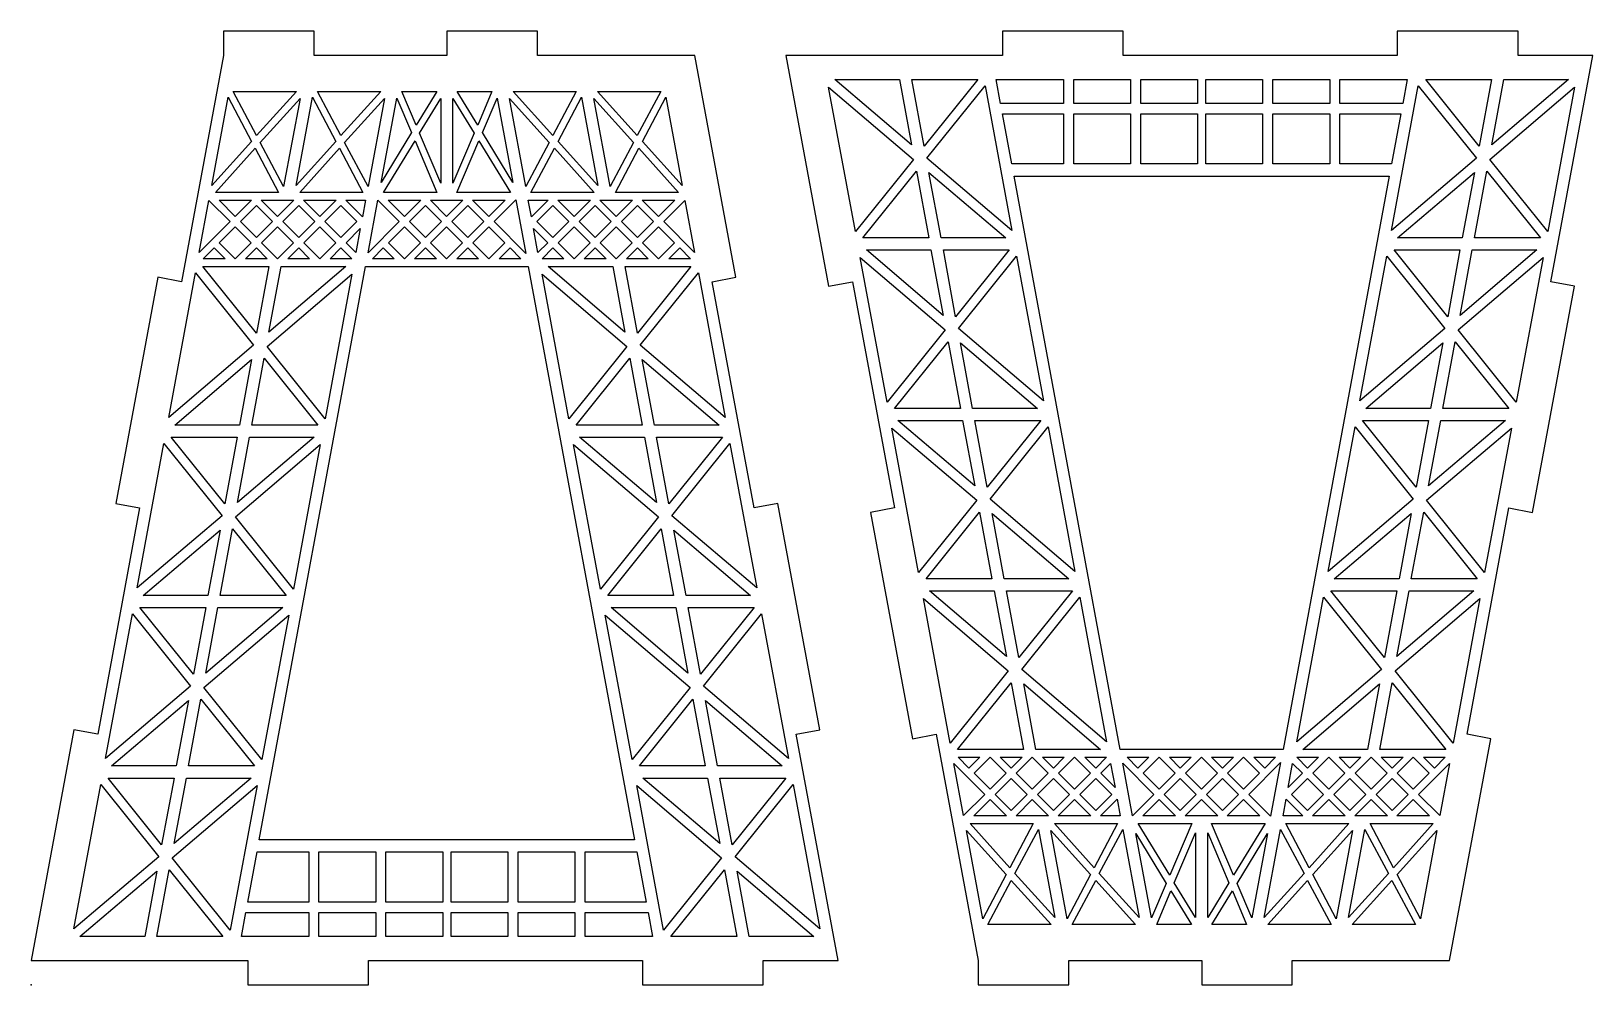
# Model space of a CAD drawing. Header units: millimetres. Extents: x -2 to 1368, y -62 to 278.
# Drawn here: x 881.1 to 1139.7, y -60.9 to 97.1 of the extents above; entities that cross this region are included whole.
import ezdxf

# ---------------------------------------------------------------- set-up
doc = ezdxf.new("R2010")
doc.units = ezdxf.units.MM
doc.layers.add('CYAN', color=4, linetype='CONTINUOUS', true_color=0x00ffff)
doc.layers.add('RED', color=1, linetype='CONTINUOUS', true_color=0xff0000)

msp = doc.modelspace()

# ---------------------------------------------------------------- linework, layer by layer
at = {"layer": 'CYAN'}
for p, q in [((927.93, 97.15), (912.93, 97.15)), ((912.93, 97.15), (912.93, 93.15)), ((927.93, 93.15), (927.93, 97.15)), ((964.93, 97.15), (949.93, 97.15)), ((949.93, 97.15), (949.93, 93.15)), ((964.93, 93.15), (964.93, 97.15)), ((1061.93, 97.15), (1041.93, 97.15)), ((1041.93, 97.15), (1041.93, 93.15)), ((1061.93, 93.15), (1061.93, 97.15)), ((1127.33, 97.15), (1107.33, 97.15)), ((1107.33, 97.15), (1107.33, 93.15)), ((1127.33, 93.15), (1127.33, 97.15)), ((912.93, 93.15), (905.98, 55.65)), ((949.93, 93.15), (927.93, 93.15)), ((991, 93.15), (964.93, 93.15)), ((997.8, 56.37), (991, 93.15)), ((1006.08, 93.15), (1013.15, 54.92)), ((1041.93, 93.15), (1006.08, 93.15)), ((1107.33, 93.15), (1061.93, 93.15)), ((1139.7, 93.15), (1127.33, 93.15)), ((1132.75, 55.65), (1139.7, 93.15)), ((1014.15, 89.15), (1024.88, 89.15)), ((1026.88, 78.3), (1014.15, 89.15)), ((1024.88, 89.15), (1026.88, 78.3)), ((1026.9, 89.15), (1037.83, 89.15)), ((1028.95, 78.1), (1026.9, 89.15)), ((1037.83, 89.15), (1028.95, 78.1)), ((1029.43, 76.12), (1039.05, 88.1)), ((1039.05, 88.1), (1043.48, 64.15)), ((1040.9, 89.15), (1052.03, 89.15)), ((1041.63, 85.15), (1040.9, 89.15)), ((1052.03, 89.15), (1052.03, 85.15)), ((1053.73, 85.15), (1053.73, 89.15)), ((1053.73, 89.15), (1063.13, 89.15)), ((1063.13, 89.15), (1063.13, 85.15)), ((1064.83, 85.15), (1064.83, 89.15)), ((1064.83, 89.15), (1074.23, 89.15)), ((1074.23, 89.15), (1074.23, 85.15)), ((1075.63, 85.15), (1075.63, 89.15)), ((1075.63, 89.15), (1085.03, 89.15)), ((1085.03, 89.15), (1085.03, 85.15)), ((1086.73, 85.15), (1086.73, 89.15)), ((1086.73, 89.15), (1096.13, 89.15)), ((1096.13, 89.15), (1096.13, 85.15)), ((1097.83, 85.15), (1097.83, 89.15)), ((1097.83, 89.15), (1108.95, 89.15)), ((1106.38, 64.15), (1110.8, 88.1)), ((1108.95, 89.15), (1108.23, 85.15)), ((1110.8, 88.1), (1120.43, 76.12)), ((1112.03, 89.15), (1122.95, 89.15)), ((1120.9, 78.1), (1112.03, 89.15)), ((1122.95, 89.15), (1120.9, 78.1)), ((1135.7, 89.15), (1122.98, 78.3)), ((1122.98, 78.3), (1124.98, 89.15)), ((1124.98, 89.15), (1135.7, 89.15)), ((910.98, 71.57), (913.68, 86.2)), ((913.68, 86.2), (917.55, 78.9)), ((918.4, 79.85), (914.53, 87.15)), ((914.53, 87.15), (925, 87.15)), ((925, 87.15), (918.4, 79.85)), ((919, 78.7), (925.6, 86.02)), ((925.6, 86.02), (922.88, 71.4)), ((924.95, 71.57), (927.65, 86.2)), ((927.65, 86.2), (931.53, 78.9)), ((932.38, 79.85), (928.5, 87.15)), ((928.5, 87.15), (938.98, 87.15)), ((938.98, 87.15), (932.38, 79.85)), ((932.98, 78.7), (939.58, 86.02)), ((939.58, 86.02), (936.88, 71.4)), ((939.03, 72.1), (941.63, 86.07)), ((941.63, 86.07), (944.05, 80.35)), ((944.83, 81.6), (942.48, 87.15)), ((942.48, 87.15), (948.23, 87.15)), ((948.23, 87.15), (944.83, 81.6)), ((945.4, 80.25), (948.93, 86)), ((948.93, 86), (948.93, 71.97)), ((950.93, 86), (954.45, 80.25)), ((950.93, 71.97), (950.93, 86)), ((955.03, 81.6), (951.63, 87.15)), ((951.63, 87.15), (957.38, 87.15)), ((957.38, 87.15), (955.03, 81.6)), ((955.8, 80.35), (958.23, 86.07)), ((958.23, 86.07), (960.83, 72.1)), ((960.28, 86.02), (966.88, 78.7)), ((962.98, 71.4), (960.28, 86.02)), ((967.48, 79.85), (960.88, 87.15)), ((960.88, 87.15), (971.35, 87.15)), ((971.35, 87.15), (967.48, 79.85)), ((968.33, 78.9), (972.2, 86.2)), ((972.2, 86.2), (974.9, 71.57)), ((974.25, 86.02), (980.85, 78.7)), ((976.98, 71.4), (974.25, 86.02)), ((981.45, 79.85), (974.85, 87.15)), ((974.85, 87.15), (985.33, 87.15)), ((985.33, 87.15), (981.45, 79.85)), ((982.3, 78.9), (986.18, 86.2)), ((986.18, 86.2), (988.88, 71.57)), ((1013.15, 87.9), (1027.2, 75.92)), ((1017.6, 63.95), (1013.15, 87.9)), ((1122.65, 75.92), (1136.7, 87.9)), ((1136.7, 87.9), (1132.25, 63.95)), ((1052.03, 85.15), (1041.63, 85.15)), ((1041.95, 83.45), (1052.03, 83.45)), ((1043.48, 75.15), (1041.95, 83.45)), ((1052.03, 83.45), (1052.03, 75.15)), ((1063.13, 85.15), (1053.73, 85.15)), ((1053.73, 75.15), (1053.73, 83.45)), ((1053.73, 83.45), (1063.13, 83.45)), ((1063.13, 83.45), (1063.13, 75.15)), ((1074.23, 85.15), (1064.83, 85.15)), ((1064.83, 83.45), (1074.23, 83.45)), ((1064.83, 75.15), (1064.83, 83.45)), ((1074.23, 83.45), (1074.23, 75.15)), ((1085.03, 85.15), (1075.63, 85.15)), ((1075.63, 83.45), (1085.03, 83.45)), ((1075.63, 75.15), (1075.63, 83.45)), ((1085.03, 83.45), (1085.03, 75.15)), ((1096.13, 85.15), (1086.73, 85.15)), ((1086.73, 83.45), (1096.13, 83.45)), ((1086.73, 75.15), (1086.73, 83.45)), ((1096.13, 83.45), (1096.13, 75.15)), ((1108.23, 85.15), (1097.83, 85.15)), ((1097.83, 83.45), (1107.9, 83.45)), ((1097.83, 75.15), (1097.83, 83.45)), ((1107.9, 83.45), (1106.38, 75.15)), ((944.05, 80.35), (939.03, 72.1)), ((948.93, 71.97), (945.4, 80.25)), ((954.45, 80.25), (950.93, 71.97)), ((960.83, 72.1), (955.8, 80.35)), ((917.55, 78.9), (910.98, 71.57)), ((911.58, 70.45), (918.15, 77.75)), ((918.15, 77.75), (922.03, 70.45)), ((922.88, 71.4), (919, 78.7)), ((931.53, 78.9), (924.95, 71.57)), ((925.55, 70.45), (932.13, 77.75)), ((932.13, 77.75), (936, 70.45)), ((936.88, 71.4), (932.98, 78.7)), ((939.43, 70.45), (944.65, 78.97)), ((944.65, 78.97), (948.28, 70.45)), ((951.58, 70.45), (955.2, 78.97)), ((955.2, 78.97), (960.43, 70.45)), ((966.88, 78.7), (962.98, 71.4)), ((963.85, 70.45), (967.73, 77.75)), ((967.73, 77.75), (974.3, 70.45)), ((974.9, 71.57), (968.33, 78.9)), ((980.85, 78.7), (976.98, 71.4)), ((977.83, 70.45), (981.7, 77.75)), ((981.7, 77.75), (988.28, 70.45)), ((988.88, 71.57), (982.3, 78.9)), ((1027.2, 75.92), (1017.6, 63.95)), ((1043.48, 64.15), (1029.43, 76.12)), ((1052.03, 75.15), (1043.48, 75.15)), ((1063.13, 75.15), (1053.73, 75.15)), ((1074.23, 75.15), (1064.83, 75.15)), ((1085.03, 75.15), (1075.63, 75.15)), ((1096.13, 75.15), (1086.73, 75.15)), ((1106.38, 75.15), (1097.83, 75.15)), ((1120.43, 76.12), (1106.38, 64.15)), ((1132.25, 63.95), (1122.65, 75.92)), ((1018.8, 62.9), (1027.68, 73.95)), ((1027.68, 73.95), (1029.73, 62.9)), ((1031.78, 62.9), (1029.75, 73.75)), ((1029.75, 73.75), (1042.48, 62.9)), ((1043.85, 73.15), (1106, 73.15)), ((1061.45, -21.85), (1043.85, 73.15)), ((1106, 73.15), (1088.4, -21.85)), ((1107.38, 62.9), (1120.1, 73.75)), ((1120.1, 73.75), (1118.08, 62.9)), ((1120.13, 62.9), (1122.18, 73.95)), ((1122.18, 73.95), (1131.05, 62.9)), ((922.03, 70.45), (911.58, 70.45)), ((936, 70.45), (925.55, 70.45)), ((948.28, 70.45), (939.43, 70.45)), ((960.43, 70.45), (951.58, 70.45)), ((974.3, 70.45), (963.85, 70.45)), ((988.28, 70.45), (977.83, 70.45)), ((908.9, 60.5), (910.5, 69.12)), ((910.5, 69.12), (914.03, 65.6)), ((914.88, 66.45), (912.18, 69.15)), ((912.18, 69.15), (917.58, 69.15)), ((917.58, 69.15), (914.88, 66.45)), ((915.73, 65.6), (918.38, 68.25)), ((918.38, 68.25), (921.03, 65.6)), ((919.18, 69.15), (924.58, 69.15)), ((921.88, 66.45), (919.18, 69.15)), ((924.58, 69.15), (921.88, 66.45)), ((922.73, 65.6), (925.38, 68.25)), ((925.38, 68.25), (928.03, 65.6)), ((928.88, 66.45), (926.18, 69.15)), ((926.18, 69.15), (931.58, 69.15)), ((931.58, 69.15), (928.88, 66.45)), ((929.73, 65.6), (932.38, 68.25)), ((932.38, 68.25), (935.03, 65.6)), ((935.93, 66.37), (933.18, 69.15)), ((933.18, 69.15), (936.45, 69.15)), ((936.45, 69.15), (935.93, 66.37)), ((936.88, 60.45), (938.48, 69.15)), ((938.48, 69.15), (942.03, 65.6)), ((942.88, 66.45), (940.18, 69.15)), ((940.18, 69.15), (945.58, 69.15)), ((945.58, 69.15), (942.88, 66.45)), ((943.73, 65.6), (946.38, 68.25)), ((946.38, 68.25), (949.03, 65.6)), ((949.88, 66.45), (947.18, 69.15)), ((947.18, 69.15), (952.58, 69.15)), ((952.58, 69.15), (949.88, 66.45)), ((950.73, 65.6), (953.38, 68.25)), ((953.38, 68.25), (956.03, 65.6)), ((956.88, 66.45), (954.18, 69.15)), ((954.18, 69.15), (959.58, 69.15)), ((959.58, 69.15), (956.88, 66.45)), ((957.73, 65.6), (961.35, 69.22)), ((961.35, 69.22), (963, 60.32)), ((963.93, 66.37), (963.4, 69.15)), ((963.4, 69.15), (966.68, 69.15)), ((966.68, 69.15), (963.93, 66.37)), ((964.83, 65.6), (967.48, 68.25)), ((967.48, 68.25), (970.13, 65.6)), ((970.98, 66.45), (968.28, 69.15)), ((968.28, 69.15), (973.68, 69.15)), ((973.68, 69.15), (970.98, 66.45)), ((971.83, 65.6), (974.48, 68.25)), ((974.48, 68.25), (977.13, 65.6)), ((977.98, 66.45), (975.28, 69.15)), ((975.28, 69.15), (980.68, 69.15)), ((980.68, 69.15), (977.98, 66.45)), ((978.83, 65.6), (981.48, 68.25)), ((981.48, 68.25), (984.13, 65.6)), ((984.98, 66.45), (982.28, 69.15)), ((982.28, 69.15), (987.68, 69.15)), ((987.68, 69.15), (984.98, 66.45)), ((985.83, 65.6), (989.35, 69.12)), ((989.35, 69.12), (990.95, 60.5)), ((914.03, 65.6), (908.9, 60.5)), ((912.23, 62.1), (914.88, 64.75)), ((914.88, 64.75), (917.53, 62.1)), ((918.38, 62.95), (915.73, 65.6)), ((921.03, 65.6), (918.38, 62.95)), ((919.23, 62.1), (921.88, 64.75)), ((921.88, 64.75), (924.53, 62.1)), ((925.38, 62.95), (922.73, 65.6)), ((928.03, 65.6), (925.38, 62.95)), ((926.23, 62.1), (928.88, 64.75)), ((928.88, 64.75), (931.53, 62.1)), ((932.38, 62.95), (929.73, 65.6)), ((935.03, 65.6), (932.38, 62.95)), ((942.03, 65.6), (936.88, 60.45)), ((940.23, 62.1), (942.88, 64.75)), ((942.88, 64.75), (945.53, 62.1)), ((946.38, 62.95), (943.73, 65.6)), ((949.03, 65.6), (946.38, 62.95)), ((947.23, 62.1), (949.88, 64.75)), ((949.88, 64.75), (952.53, 62.1)), ((953.38, 62.95), (950.73, 65.6)), ((956.03, 65.6), (953.38, 62.95)), ((954.23, 62.1), (956.88, 64.75)), ((956.88, 64.75), (959.53, 62.1)), ((963, 60.32), (957.73, 65.6)), ((967.48, 62.95), (964.83, 65.6)), ((970.13, 65.6), (967.48, 62.95)), ((968.33, 62.1), (970.98, 64.75)), ((970.98, 64.75), (973.63, 62.1)), ((974.48, 62.95), (971.83, 65.6)), ((977.13, 65.6), (974.48, 62.95)), ((975.33, 62.1), (977.98, 64.75)), ((977.98, 64.75), (980.63, 62.1)), ((981.48, 62.95), (978.83, 65.6)), ((984.13, 65.6), (981.48, 62.95)), ((982.33, 62.1), (984.98, 64.75)), ((984.98, 64.75), (987.63, 62.1)), ((990.95, 60.5), (985.83, 65.6)), ((914.88, 59.45), (912.23, 62.1)), ((917.53, 62.1), (914.88, 59.45)), ((921.88, 59.45), (919.23, 62.1)), ((924.53, 62.1), (921.88, 59.45)), ((928.88, 59.45), (926.23, 62.1)), ((931.53, 62.1), (928.88, 59.45)), ((933.23, 62.1), (935.58, 64.45)), ((934.85, 60.47), (933.23, 62.1)), ((935.58, 64.45), (934.85, 60.47)), ((942.88, 59.45), (940.23, 62.1)), ((945.53, 62.1), (942.88, 59.45)), ((949.88, 59.45), (947.23, 62.1)), ((952.53, 62.1), (949.88, 59.45)), ((956.88, 59.45), (954.23, 62.1)), ((959.53, 62.1), (956.88, 59.45)), ((965, 60.47), (964.28, 64.45)), ((964.28, 64.45), (966.63, 62.1)), ((966.63, 62.1), (965, 60.47)), ((970.98, 59.45), (968.33, 62.1)), ((973.63, 62.1), (970.98, 59.45)), ((977.98, 59.45), (975.33, 62.1)), ((980.63, 62.1), (977.98, 59.45)), ((984.98, 59.45), (982.33, 62.1)), ((987.63, 62.1), (984.98, 59.45)), ((1029.73, 62.9), (1018.8, 62.9)), ((1042.48, 62.9), (1031.78, 62.9)), ((1118.08, 62.9), (1107.38, 62.9)), ((1131.05, 62.9), (1120.13, 62.9)), ((909.58, 59.45), (911.38, 61.25)), ((911.38, 61.25), (913.18, 59.45)), ((916.58, 59.45), (918.38, 61.25)), ((918.38, 61.25), (920.18, 59.45)), ((923.58, 59.45), (925.38, 61.25)), ((925.38, 61.25), (927.18, 59.45)), ((930.58, 59.45), (932.38, 61.25)), ((932.38, 61.25), (934.18, 59.45)), ((937.58, 59.45), (939.38, 61.25)), ((939.38, 61.25), (941.18, 59.45)), ((944.58, 59.45), (946.38, 61.25)), ((946.38, 61.25), (948.18, 59.45)), ((951.58, 59.45), (953.38, 61.25)), ((953.38, 61.25), (955.18, 59.45)), ((958.58, 59.45), (960.38, 61.25)), ((960.38, 61.25), (962.18, 59.45)), ((965.68, 59.45), (967.48, 61.25)), ((967.48, 61.25), (969.28, 59.45)), ((972.68, 59.45), (974.48, 61.25)), ((974.48, 61.25), (976.28, 59.45)), ((979.68, 59.45), (981.48, 61.25)), ((981.48, 61.25), (983.28, 59.45)), ((986.68, 59.45), (988.48, 61.25)), ((988.48, 61.25), (990.28, 59.45)), ((1022.83, 35.7), (1018.38, 59.65)), ((1018.38, 59.65), (1032.45, 47.67)), ((1032.1, 50.05), (1019.4, 60.9)), ((1019.4, 60.9), (1030.1, 60.9)), ((1030.1, 60.9), (1032.1, 50.05)), ((1034.18, 49.85), (1032.15, 60.9)), ((1032.15, 60.9), (1043.05, 60.9)), ((1043.05, 60.9), (1034.18, 49.85)), ((1034.65, 47.87), (1044.28, 59.85)), ((1044.28, 59.85), (1048.73, 35.9)), ((1101.13, 35.9), (1105.58, 59.85)), ((1105.58, 59.85), (1115.2, 47.87)), ((1115.68, 49.85), (1106.8, 60.9)), ((1106.8, 60.9), (1117.7, 60.9)), ((1117.7, 60.9), (1115.68, 49.85)), ((1117.4, 47.67), (1131.48, 59.65)), ((1130.45, 60.9), (1117.75, 50.05)), ((1117.75, 50.05), (1119.75, 60.9)), ((1119.75, 60.9), (1130.45, 60.9)), ((1131.48, 59.65), (1127.03, 35.7)), ((903.85, 33.15), (908.28, 57.1)), ((908.28, 57.1), (917.9, 45.12)), ((918.38, 47.1), (909.5, 58.15)), ((909.5, 58.15), (920.43, 58.15)), ((913.18, 59.45), (909.58, 59.45)), ((920.18, 59.45), (916.58, 59.45)), ((920.43, 58.15), (918.38, 47.1)), ((918.85, -36.85), (936.45, 58.15)), ((920.13, 44.92), (934.18, 56.9)), ((933.18, 58.15), (920.45, 47.3)), ((920.45, 47.3), (922.45, 58.15)), ((922.45, 58.15), (933.18, 58.15)), ((927.18, 59.45), (923.58, 59.45)), ((934.18, 56.9), (929.75, 32.95)), ((934.18, 59.45), (930.58, 59.45)), ((936.45, 58.15), (963.4, 58.15)), ((941.18, 59.45), (937.58, 59.45)), ((948.18, 59.45), (944.58, 59.45)), ((955.18, 59.45), (951.58, 59.45)), ((962.18, 59.45), (958.58, 59.45)), ((963.4, 58.15), (981, -36.85)), ((969.28, 59.45), (965.68, 59.45)), ((970.1, 32.95), (965.68, 56.9)), ((965.68, 56.9), (979.73, 44.92)), ((979.4, 47.3), (966.68, 58.15)), ((966.68, 58.15), (977.4, 58.15)), ((976.28, 59.45), (972.68, 59.45)), ((977.4, 58.15), (979.4, 47.3)), ((981.48, 47.1), (979.43, 58.15)), ((979.43, 58.15), (990.35, 58.15)), ((983.28, 59.45), (979.68, 59.45)), ((990.35, 58.15), (981.48, 47.1)), ((981.95, 45.12), (991.58, 57.1)), ((990.28, 59.45), (986.68, 59.45)), ((991.58, 57.1), (996, 33.15)), ((902.05, 56.37), (895.1, 18.87)), ((905.98, 55.65), (902.05, 56.37)), ((993.88, 55.65), (997.8, 56.37)), ((1000.83, 18.15), (993.88, 55.65)), ((1013.15, 54.92), (1017.1, 55.65)), ((1017.1, 55.65), (1024.03, 18.15)), ((1129.75, 17.42), (1136.7, 54.92)), ((1136.7, 54.92), (1132.75, 55.65)), ((1032.45, 47.67), (1022.83, 35.7)), ((1048.73, 35.9), (1034.65, 47.87)), ((1115.2, 47.87), (1101.13, 35.9)), ((1127.03, 35.7), (1117.4, 47.67)), ((917.9, 45.12), (903.85, 33.15)), ((929.75, 32.95), (920.13, 44.92)), ((979.73, 44.92), (970.1, 32.95)), ((996, 33.15), (981.95, 45.12)), ((1024.05, 34.65), (1032.93, 45.7)), ((1032.93, 45.7), (1034.98, 34.65)), ((1037, 34.65), (1035, 45.5)), ((1035, 45.5), (1047.73, 34.65)), ((1102.13, 34.65), (1114.85, 45.5)), ((1114.85, 45.5), (1112.85, 34.65)), ((1114.88, 34.65), (1116.93, 45.7)), ((1116.93, 45.7), (1125.8, 34.65)), ((904.85, 31.9), (917.58, 42.75)), ((917.58, 42.75), (915.58, 31.9)), ((917.6, 31.9), (919.65, 42.95)), ((919.65, 42.95), (928.53, 31.9)), ((971.33, 31.9), (980.2, 42.95)), ((980.2, 42.95), (982.25, 31.9)), ((984.28, 31.9), (982.28, 42.75)), ((982.28, 42.75), (995, 31.9)), ((1034.98, 34.65), (1024.05, 34.65)), ((1047.73, 34.65), (1037, 34.65)), ((1112.85, 34.65), (1102.13, 34.65)), ((1125.8, 34.65), (1114.88, 34.65)), ((915.58, 31.9), (904.85, 31.9)), ((928.53, 31.9), (917.6, 31.9)), ((982.25, 31.9), (971.33, 31.9)), ((995, 31.9), (984.28, 31.9)), ((1028.05, 7.45), (1023.63, 31.4)), ((1023.63, 31.4), (1037.68, 19.42)), ((1037.35, 21.8), (1024.63, 32.65)), ((1024.63, 32.65), (1035.33, 32.65)), ((1035.33, 32.65), (1037.35, 21.8)), ((1039.43, 21.6), (1037.38, 32.65)), ((1037.38, 32.65), (1048.3, 32.65)), ((1048.3, 32.65), (1039.43, 21.6)), ((1039.9, 19.62), (1049.5, 31.6)), ((1049.5, 31.6), (1053.95, 7.65)), ((1095.9, 7.65), (1100.35, 31.6)), ((1100.35, 31.6), (1109.95, 19.62)), ((1110.43, 21.6), (1101.55, 32.65)), ((1101.55, 32.65), (1112.48, 32.65)), ((1112.48, 32.65), (1110.43, 21.6)), ((1112.18, 19.42), (1126.23, 31.4)), ((1125.23, 32.65), (1112.5, 21.8)), ((1112.5, 21.8), (1114.53, 32.65)), ((1114.53, 32.65), (1125.23, 32.65)), ((1126.23, 31.4), (1121.8, 7.45)), ((898.63, 4.9), (903.05, 28.85)), ((903.05, 28.85), (912.68, 16.87)), ((913.15, 18.85), (904.28, 29.9)), ((904.28, 29.9), (915.2, 29.9)), ((915.2, 29.9), (913.15, 18.85)), ((914.9, 16.67), (928.95, 28.65)), ((927.95, 29.9), (915.23, 19.05)), ((915.23, 19.05), (917.23, 29.9)), ((917.23, 29.9), (927.95, 29.9)), ((928.95, 28.65), (924.5, 4.7)), ((975.35, 4.7), (970.9, 28.65)), ((970.9, 28.65), (984.95, 16.67)), ((984.63, 19.05), (971.9, 29.9)), ((971.9, 29.9), (982.63, 29.9)), ((982.63, 29.9), (984.63, 19.05)), ((986.7, 18.85), (984.65, 29.9)), ((984.65, 29.9), (995.58, 29.9)), ((995.58, 29.9), (986.7, 18.85)), ((987.18, 16.87), (996.8, 28.85)), ((996.8, 28.85), (1001.23, 4.9)), ((899.03, 18.15), (892.1, -19.35)), ((895.1, 18.87), (899.03, 18.15)), ((1004.75, 18.87), (1000.83, 18.15)), ((1011.7, -18.63), (1004.75, 18.87)), ((1024.03, 18.15), (1020.1, 17.42)), ((1037.68, 19.42), (1028.05, 7.45)), ((1053.95, 7.65), (1039.9, 19.62)), ((1109.95, 19.62), (1095.9, 7.65)), ((1121.8, 7.45), (1112.18, 19.42)), ((1118.88, -19.35), (1125.83, 18.15)), ((1125.83, 18.15), (1129.75, 17.42)), ((912.68, 16.87), (898.63, 4.9)), ((924.5, 4.7), (914.9, 16.67)), ((984.95, 16.67), (975.35, 4.7)), ((1001.23, 4.9), (987.18, 16.87)), ((1020.1, 17.42), (1027.05, -20.08)), ((1029.28, 6.4), (1038.15, 17.45)), ((1038.15, 17.45), (1040.2, 6.4)), ((1042.23, 6.4), (1040.23, 17.25)), ((1040.23, 17.25), (1052.95, 6.4)), ((1096.9, 6.4), (1109.63, 17.25)), ((1109.63, 17.25), (1107.63, 6.4)), ((1109.65, 6.4), (1111.7, 17.45)), ((1111.7, 17.45), (1120.58, 6.4)), ((899.63, 3.65), (912.35, 14.5)), ((912.35, 14.5), (910.33, 3.65)), ((912.38, 3.65), (914.43, 14.7)), ((914.43, 14.7), (923.3, 3.65)), ((976.55, 3.65), (985.43, 14.7)), ((985.43, 14.7), (987.48, 3.65)), ((989.53, 3.65), (987.5, 14.5)), ((987.5, 14.5), (1000.23, 3.65)), ((1040.2, 6.4), (1029.28, 6.4)), ((1052.95, 6.4), (1042.23, 6.4)), ((1107.63, 6.4), (1096.9, 6.4)), ((1120.58, 6.4), (1109.65, 6.4)), ((910.33, 3.65), (899.63, 3.65)), ((923.3, 3.65), (912.38, 3.65)), ((987.48, 3.65), (976.55, 3.65)), ((1000.23, 3.65), (989.53, 3.65)), ((1033.28, -20.8), (1028.85, 3.15)), ((1028.85, 3.15), (1042.9, -8.83)), ((1042.58, -6.45), (1029.85, 4.4)), ((1029.85, 4.4), (1040.58, 4.4)), ((1040.58, 4.4), (1042.58, -6.45)), ((1044.65, -6.65), (1042.6, 4.4)), ((1042.6, 4.4), (1053.53, 4.4)), ((1053.53, 4.4), (1044.65, -6.65)), ((1045.13, -8.63), (1054.75, 3.35)), ((1054.75, 3.35), (1059.18, -20.6)), ((1090.68, -20.6), (1095.1, 3.35)), ((1095.1, 3.35), (1104.73, -8.63)), ((1105.2, -6.65), (1096.33, 4.4)), ((1096.33, 4.4), (1107.25, 4.4)), ((1107.25, 4.4), (1105.2, -6.65)), ((1106.95, -8.83), (1121, 3.15)), ((1120, 4.4), (1107.28, -6.45)), ((1107.28, -6.45), (1109.28, 4.4)), ((1109.28, 4.4), (1120, 4.4)), ((1121, 3.15), (1116.58, -20.8)), ((893.38, -23.35), (897.83, 0.6)), ((897.83, 0.6), (907.45, -11.38)), ((907.93, -9.4), (899.05, 1.65)), ((899.05, 1.65), (909.98, 1.65)), ((909.98, 1.65), (907.93, -9.4)), ((909.65, -11.58), (923.73, 0.4)), ((922.73, 1.65), (910, -9.2)), ((910, -9.2), (912, 1.65)), ((912, 1.65), (922.73, 1.65)), ((923.73, 0.4), (919.28, -23.55)), ((980.58, -23.55), (976.13, 0.4)), ((976.13, 0.4), (990.2, -11.58)), ((989.85, -9.2), (977.13, 1.65)), ((977.13, 1.65), (987.85, 1.65)), ((987.85, 1.65), (989.85, -9.2)), ((991.93, -9.4), (989.88, 1.65)), ((989.88, 1.65), (1000.8, 1.65)), ((1000.8, 1.65), (991.93, -9.4)), ((992.4, -11.38), (1002.03, 0.6)), ((1002.03, 0.6), (1006.48, -23.35)), ((1042.9, -8.83), (1033.28, -20.8)), ((1059.18, -20.6), (1045.13, -8.63)), ((1104.73, -8.63), (1090.68, -20.6)), ((1116.58, -20.8), (1106.95, -8.83)), ((907.45, -11.38), (893.38, -23.35)), ((919.28, -23.55), (909.65, -11.58)), ((990.2, -11.58), (980.58, -23.55)), ((1006.48, -23.35), (992.4, -11.38)), ((1034.5, -21.85), (1043.38, -10.8)), ((1043.38, -10.8), (1045.43, -21.85)), ((1047.45, -21.85), (1045.45, -11)), ((1045.45, -11), (1058.18, -21.85)), ((1091.68, -21.85), (1104.4, -11)), ((1104.4, -11), (1102.4, -21.85)), ((1104.43, -21.85), (1106.48, -10.8)), ((1106.48, -10.8), (1115.35, -21.85)), ((894.4, -24.6), (907.1, -13.75)), ((907.1, -13.75), (905.1, -24.6)), ((907.15, -24.6), (909.18, -13.55)), ((909.18, -13.55), (918.05, -24.6)), ((981.8, -24.6), (990.68, -13.55)), ((990.68, -13.55), (992.7, -24.6)), ((994.75, -24.6), (992.75, -13.75)), ((992.75, -13.75), (1005.45, -24.6)), ((888.15, -18.63), (881.08, -56.85)), ((892.1, -19.35), (888.15, -18.63)), ((1007.75, -19.35), (1011.7, -18.63)), ((1014.7, -56.85), (1007.75, -19.35)), ((1027.05, -20.08), (1030.98, -19.35)), ((1030.98, -19.35), (1037.93, -56.85)), ((1116, -56.85), (1122.8, -20.08)), ((1122.8, -20.08), (1118.88, -19.35)), ((1045.43, -21.85), (1034.5, -21.85)), ((1036.38, -24.95), (1034.58, -23.15)), ((1034.58, -23.15), (1038.18, -23.15)), ((1038.18, -23.15), (1036.38, -24.95)), ((1037.23, -25.8), (1039.88, -23.15)), ((1039.88, -23.15), (1042.53, -25.8)), ((1043.38, -24.95), (1041.58, -23.15)), ((1041.58, -23.15), (1045.18, -23.15)), ((1045.18, -23.15), (1043.38, -24.95)), ((1044.23, -25.8), (1046.88, -23.15)), ((1046.88, -23.15), (1049.53, -25.8)), ((1058.18, -21.85), (1047.45, -21.85)), ((1050.38, -24.95), (1048.58, -23.15)), ((1048.58, -23.15), (1052.18, -23.15)), ((1052.18, -23.15), (1050.38, -24.95)), ((1051.23, -25.8), (1053.88, -23.15)), ((1053.88, -23.15), (1056.53, -25.8)), ((1057.38, -24.95), (1055.58, -23.15)), ((1055.58, -23.15), (1059.18, -23.15)), ((1059.18, -23.15), (1057.38, -24.95)), ((1088.4, -21.85), (1061.45, -21.85)), ((1064.38, -24.95), (1062.58, -23.15)), ((1062.58, -23.15), (1066.18, -23.15)), ((1066.18, -23.15), (1064.38, -24.95)), ((1065.23, -25.8), (1067.88, -23.15)), ((1067.88, -23.15), (1070.53, -25.8)), ((1071.38, -24.95), (1069.58, -23.15)), ((1069.58, -23.15), (1073.18, -23.15)), ((1073.18, -23.15), (1071.38, -24.95)), ((1072.23, -25.8), (1074.88, -23.15)), ((1074.88, -23.15), (1077.53, -25.8)), ((1078.38, -24.95), (1076.58, -23.15)), ((1076.58, -23.15), (1080.18, -23.15)), ((1080.18, -23.15), (1078.38, -24.95)), ((1079.23, -25.8), (1081.88, -23.15)), ((1081.88, -23.15), (1084.53, -25.8)), ((1085.38, -24.95), (1083.58, -23.15)), ((1083.58, -23.15), (1087.18, -23.15)), ((1087.18, -23.15), (1085.38, -24.95)), ((1092.48, -24.95), (1090.68, -23.15)), ((1090.68, -23.15), (1094.28, -23.15)), ((1102.4, -21.85), (1091.68, -21.85)), ((1094.28, -23.15), (1092.48, -24.95)), ((1093.33, -25.8), (1095.98, -23.15)), ((1095.98, -23.15), (1098.63, -25.8)), ((1099.48, -24.95), (1097.68, -23.15)), ((1097.68, -23.15), (1101.28, -23.15)), ((1101.28, -23.15), (1099.48, -24.95)), ((1100.33, -25.8), (1102.98, -23.15)), ((1102.98, -23.15), (1105.63, -25.8)), ((1115.35, -21.85), (1104.43, -21.85)), ((1104.68, -23.15), (1108.28, -23.15)), ((1106.48, -24.95), (1104.68, -23.15)), ((1108.28, -23.15), (1106.48, -24.95)), ((1107.33, -25.8), (1109.98, -23.15)), ((1109.98, -23.15), (1112.63, -25.8)), ((1113.48, -24.95), (1111.68, -23.15)), ((1111.68, -23.15), (1115.28, -23.15)), ((1115.28, -23.15), (1113.48, -24.95)), ((905.1, -24.6), (894.4, -24.6)), ((918.05, -24.6), (907.15, -24.6)), ((992.7, -24.6), (981.8, -24.6)), ((1005.45, -24.6), (994.75, -24.6)), ((1035.5, -32.83), (1033.9, -24.2)), ((1033.9, -24.2), (1039.03, -29.3)), ((1039.88, -28.45), (1037.23, -25.8)), ((1042.53, -25.8), (1039.88, -28.45)), ((1046.88, -28.45), (1044.23, -25.8)), ((1049.53, -25.8), (1046.88, -28.45)), ((1053.88, -28.45), (1051.23, -25.8)), ((1056.53, -25.8), (1053.88, -28.45)), ((1058.23, -25.8), (1059.85, -24.18)), ((1060.58, -28.15), (1058.23, -25.8)), ((1059.85, -24.18), (1060.58, -28.15)), ((1063.48, -32.85), (1061.88, -24.15)), ((1061.88, -24.15), (1067.03, -29.3)), ((1067.88, -28.45), (1065.23, -25.8)), ((1070.53, -25.8), (1067.88, -28.45)), ((1074.88, -28.45), (1072.23, -25.8)), ((1077.53, -25.8), (1074.88, -28.45)), ((1081.88, -28.45), (1079.23, -25.8)), ((1084.53, -25.8), (1081.88, -28.45)), ((1082.73, -29.3), (1088, -24.03)), ((1088, -24.03), (1086.35, -32.93)), ((1089.28, -28.15), (1090, -24.18)), ((1091.63, -25.8), (1089.28, -28.15)), ((1090, -24.18), (1091.63, -25.8)), ((1095.98, -28.45), (1093.33, -25.8)), ((1098.63, -25.8), (1095.98, -28.45)), ((1102.98, -28.45), (1100.33, -25.8)), ((1105.63, -25.8), (1102.98, -28.45)), ((1109.98, -28.45), (1107.33, -25.8)), ((1112.63, -25.8), (1109.98, -28.45)), ((1110.83, -29.3), (1115.95, -24.2)), ((1115.95, -24.2), (1114.35, -32.83)), ((888.15, -51.6), (892.6, -27.65)), ((892.6, -27.65), (902.2, -39.63)), ((902.68, -37.65), (893.8, -26.6)), ((893.8, -26.6), (904.73, -26.6)), ((904.73, -26.6), (902.68, -37.65)), ((904.43, -39.83), (918.48, -27.85)), ((917.48, -26.6), (904.75, -37.45)), ((904.75, -37.45), (906.78, -26.6)), ((906.78, -26.6), (917.48, -26.6)), ((918.48, -27.85), (914.05, -51.8)), ((985.8, -51.8), (981.38, -27.85)), ((981.38, -27.85), (995.43, -39.83)), ((995.1, -37.45), (982.38, -26.6)), ((982.38, -26.6), (993.08, -26.6)), ((993.08, -26.6), (995.1, -37.45)), ((997.18, -37.65), (995.13, -26.6)), ((995.13, -26.6), (1006.05, -26.6)), ((1006.05, -26.6), (997.18, -37.65)), ((997.65, -39.63), (1007.25, -27.65)), ((1007.25, -27.65), (1011.7, -51.6)), ((1040.73, -29.3), (1043.38, -26.65)), ((1043.38, -26.65), (1046.03, -29.3)), ((1047.73, -29.3), (1050.38, -26.65)), ((1050.38, -26.65), (1053.03, -29.3)), ((1054.73, -29.3), (1057.38, -26.65)), ((1057.38, -26.65), (1060.03, -29.3)), ((1068.73, -29.3), (1071.38, -26.65)), ((1071.38, -26.65), (1074.03, -29.3)), ((1075.73, -29.3), (1078.38, -26.65)), ((1078.38, -26.65), (1081.03, -29.3)), ((1089.83, -29.3), (1092.48, -26.65)), ((1092.48, -26.65), (1095.13, -29.3)), ((1096.83, -29.3), (1099.48, -26.65)), ((1099.48, -26.65), (1102.13, -29.3)), ((1103.83, -29.3), (1106.48, -26.65)), ((1106.48, -26.65), (1109.13, -29.3)), ((1039.03, -29.3), (1035.5, -32.83)), ((1037.18, -32.85), (1039.88, -30.15)), ((1039.88, -30.15), (1042.58, -32.85)), ((1043.38, -31.95), (1040.73, -29.3)), ((1046.03, -29.3), (1043.38, -31.95)), ((1044.18, -32.85), (1046.88, -30.15)), ((1046.88, -30.15), (1049.58, -32.85)), ((1050.38, -31.95), (1047.73, -29.3)), ((1053.03, -29.3), (1050.38, -31.95)), ((1051.18, -32.85), (1053.88, -30.15)), ((1053.88, -30.15), (1056.58, -32.85)), ((1057.38, -31.95), (1054.73, -29.3)), ((1060.03, -29.3), (1057.38, -31.95)), ((1058.18, -32.85), (1060.93, -30.08)), ((1060.93, -30.08), (1061.45, -32.85)), ((1067.03, -29.3), (1063.48, -32.85)), ((1065.18, -32.85), (1067.88, -30.15)), ((1067.88, -30.15), (1070.58, -32.85)), ((1071.38, -31.95), (1068.73, -29.3)), ((1074.03, -29.3), (1071.38, -31.95)), ((1072.18, -32.85), (1074.88, -30.15)), ((1074.88, -30.15), (1077.58, -32.85)), ((1078.38, -31.95), (1075.73, -29.3)), ((1081.03, -29.3), (1078.38, -31.95)), ((1079.18, -32.85), (1081.88, -30.15)), ((1081.88, -30.15), (1084.58, -32.85)), ((1086.35, -32.93), (1082.73, -29.3)), ((1088.4, -32.85), (1088.93, -30.08)), ((1088.93, -30.08), (1091.68, -32.85)), ((1092.48, -31.95), (1089.83, -29.3)), ((1095.13, -29.3), (1092.48, -31.95)), ((1093.28, -32.85), (1095.98, -30.15)), ((1095.98, -30.15), (1098.68, -32.85)), ((1099.48, -31.95), (1096.83, -29.3)), ((1102.13, -29.3), (1099.48, -31.95)), ((1100.28, -32.85), (1102.98, -30.15)), ((1102.98, -30.15), (1105.68, -32.85)), ((1106.48, -31.95), (1103.83, -29.3)), ((1109.13, -29.3), (1106.48, -31.95)), ((1107.28, -32.85), (1109.98, -30.15)), ((1109.98, -30.15), (1112.68, -32.85)), ((1114.35, -32.83), (1110.83, -29.3)), ((1042.58, -32.85), (1037.18, -32.85)), ((1049.58, -32.85), (1044.18, -32.85)), ((1056.58, -32.85), (1051.18, -32.85)), ((1061.45, -32.85), (1058.18, -32.85)), ((1070.58, -32.85), (1065.18, -32.85)), ((1077.58, -32.85), (1072.18, -32.85)), ((1084.58, -32.85), (1079.18, -32.85)), ((1091.68, -32.85), (1088.4, -32.85)), ((1098.68, -32.85), (1093.28, -32.85)), ((1105.68, -32.85), (1100.28, -32.85)), ((1112.68, -32.85), (1107.28, -32.85)), ((1035.98, -35.28), (1042.55, -42.6)), ((1038.68, -49.9), (1035.98, -35.28)), ((1043.15, -41.45), (1036.58, -34.15)), ((1036.58, -34.15), (1047.03, -34.15)), ((1047.03, -34.15), (1043.15, -41.45)), ((1044, -42.4), (1047.88, -35.1)), ((1047.88, -35.1), (1050.6, -49.73)), ((1049.95, -35.28), (1056.53, -42.6)), ((1052.65, -49.9), (1049.95, -35.28)), ((1057.13, -41.45), (1050.55, -34.15)), ((1050.55, -34.15), (1061, -34.15)), ((1061, -34.15), (1057.13, -41.45)), ((1057.98, -42.4), (1061.88, -35.1)), ((1061.88, -35.1), (1064.58, -49.73)), ((1064.03, -35.8), (1069.05, -44.05)), ((1066.63, -49.78), (1064.03, -35.8)), ((1069.65, -42.68), (1064.43, -34.15)), ((1064.43, -34.15), (1073.28, -34.15)), ((1073.28, -34.15), (1069.65, -42.68)), ((1070.4, -43.95), (1073.93, -35.68)), ((1073.93, -35.68), (1073.93, -49.7)), ((1075.93, -35.68), (1079.45, -43.95)), ((1075.93, -49.7), (1075.93, -35.68)), ((1080.2, -42.68), (1076.58, -34.15)), ((1076.58, -34.15), (1085.43, -34.15)), ((1085.43, -34.15), (1080.2, -42.68)), ((1080.8, -44.05), (1085.83, -35.8)), ((1085.83, -35.8), (1083.23, -49.78)), ((1085.28, -49.73), (1087.98, -35.1)), ((1087.98, -35.1), (1091.88, -42.4)), ((1092.73, -41.45), (1088.85, -34.15)), ((1088.85, -34.15), (1099.3, -34.15)), ((1099.3, -34.15), (1092.73, -41.45)), ((1093.33, -42.6), (1099.9, -35.28)), ((1099.9, -35.28), (1097.2, -49.9)), ((1099.25, -49.73), (1101.98, -35.1)), ((1101.98, -35.1), (1105.85, -42.4)), ((1106.7, -41.45), (1102.83, -34.15)), ((1102.83, -34.15), (1113.28, -34.15)), ((1113.28, -34.15), (1106.7, -41.45)), ((1107.3, -42.6), (1113.88, -35.28)), ((1113.88, -35.28), (1111.18, -49.9)), ((981, -36.85), (918.85, -36.85)), ((902.2, -39.63), (888.15, -51.6)), ((914.05, -51.8), (904.43, -39.83)), ((916.95, -47.15), (918.48, -38.85)), ((918.48, -38.85), (927.03, -38.85)), ((927.03, -38.85), (927.03, -47.15)), ((928.73, -38.85), (938.13, -38.85)), ((928.73, -47.15), (928.73, -38.85)), ((938.13, -38.85), (938.13, -47.15)), ((939.83, -47.15), (939.83, -38.85)), ((939.83, -38.85), (949.23, -38.85)), ((949.23, -38.85), (949.23, -47.15)), ((950.63, -47.15), (950.63, -38.85)), ((950.63, -38.85), (960.03, -38.85)), ((960.03, -38.85), (960.03, -47.15)), ((961.73, -47.15), (961.73, -38.85)), ((961.73, -38.85), (971.13, -38.85)), ((971.13, -38.85), (971.13, -47.15)), ((972.83, -47.15), (972.83, -38.85)), ((972.83, -38.85), (981.38, -38.85)), ((981.38, -38.85), (982.9, -47.15)), ((995.43, -39.83), (985.8, -51.8)), ((1011.7, -51.6), (997.65, -39.63)), ((889.15, -52.85), (901.88, -42)), ((901.88, -42), (899.88, -52.85)), ((901.9, -52.85), (903.95, -41.8)), ((903.95, -41.8), (912.83, -52.85)), ((987.03, -52.85), (995.9, -41.8)), ((995.9, -41.8), (997.95, -52.85)), ((999.98, -52.85), (997.98, -42)), ((997.98, -42), (1010.7, -52.85)), ((1042.55, -42.6), (1038.68, -49.9)), ((1039.53, -50.85), (1043.4, -43.55)), ((1043.4, -43.55), (1050, -50.85)), ((1050.6, -49.73), (1044, -42.4)), ((1056.53, -42.6), (1052.65, -49.9)), ((1053.5, -50.85), (1057.38, -43.55)), ((1057.38, -43.55), (1063.98, -50.85)), ((1064.58, -49.73), (1057.98, -42.4)), ((1073.93, -49.7), (1070.4, -43.95)), ((1079.45, -43.95), (1075.93, -49.7)), ((1091.88, -42.4), (1085.28, -49.73)), ((1085.88, -50.85), (1092.48, -43.55)), ((1092.48, -43.55), (1096.35, -50.85)), ((1097.2, -49.9), (1093.33, -42.6)), ((1105.85, -42.4), (1099.25, -49.73)), ((1099.85, -50.85), (1106.45, -43.55)), ((1106.45, -43.55), (1110.33, -50.85)), ((1111.18, -49.9), (1107.3, -42.6)), ((1069.05, -44.05), (1066.63, -49.78)), ((1067.48, -50.85), (1069.83, -45.3)), ((1069.83, -45.3), (1073.23, -50.85)), ((1076.63, -50.85), (1080.03, -45.3)), ((1080.03, -45.3), (1082.38, -50.85)), ((1083.23, -49.78), (1080.8, -44.05)), ((915.9, -52.85), (916.63, -48.85)), ((916.63, -48.85), (927.03, -48.85)), ((927.03, -47.15), (916.95, -47.15)), ((927.03, -48.85), (927.03, -52.85)), ((938.13, -47.15), (928.73, -47.15)), ((928.73, -48.85), (938.13, -48.85)), ((928.73, -52.85), (928.73, -48.85)), ((938.13, -48.85), (938.13, -52.85)), ((949.23, -47.15), (939.83, -47.15)), ((939.83, -48.85), (949.23, -48.85)), ((939.83, -52.85), (939.83, -48.85)), ((949.23, -48.85), (949.23, -52.85)), ((960.03, -47.15), (950.63, -47.15)), ((950.63, -48.85), (960.03, -48.85)), ((950.63, -52.85), (950.63, -48.85)), ((960.03, -48.85), (960.03, -52.85)), ((971.13, -47.15), (961.73, -47.15)), ((961.73, -48.85), (971.13, -48.85)), ((961.73, -52.85), (961.73, -48.85)), ((971.13, -48.85), (971.13, -52.85)), ((982.9, -47.15), (972.83, -47.15)), ((972.83, -48.85), (983.23, -48.85)), ((972.83, -52.85), (972.83, -48.85)), ((983.23, -48.85), (983.95, -52.85)), ((1050, -50.85), (1039.53, -50.85)), ((1063.98, -50.85), (1053.5, -50.85)), ((1073.23, -50.85), (1067.48, -50.85)), ((1082.38, -50.85), (1076.63, -50.85)), ((1096.35, -50.85), (1085.88, -50.85)), ((1110.33, -50.85), (1099.85, -50.85)), ((899.88, -52.85), (889.15, -52.85)), ((912.83, -52.85), (901.9, -52.85)), ((927.03, -52.85), (915.9, -52.85)), ((938.13, -52.85), (928.73, -52.85)), ((949.23, -52.85), (939.83, -52.85)), ((960.03, -52.85), (950.63, -52.85)), ((971.13, -52.85), (961.73, -52.85)), ((983.95, -52.85), (972.83, -52.85)), ((997.95, -52.85), (987.03, -52.85)), ((1010.7, -52.85), (999.98, -52.85)), ((881.08, -56.85), (916.93, -56.85)), ((916.93, -56.85), (916.93, -60.85)), ((936.93, -60.85), (936.93, -56.85)), ((936.93, -56.85), (982.33, -56.85)), ((982.33, -56.85), (982.33, -60.85)), ((1002.33, -60.85), (1002.33, -56.85)), ((1002.33, -56.85), (1014.7, -56.85)), ((1037.93, -56.85), (1037.93, -60.85)), ((1052.93, -60.85), (1052.93, -56.85)), ((1052.93, -56.85), (1074.93, -56.85)), ((1074.93, -56.85), (1074.93, -60.85)), ((1089.93, -60.85), (1089.93, -56.85)), ((1089.93, -56.85), (1116, -56.85)), ((916.93, -60.85), (936.93, -60.85)), ((982.33, -60.85), (1002.33, -60.85)), ((1037.93, -60.85), (1052.93, -60.85)), ((1074.93, -60.85), (1089.93, -60.85))]:
    msp.add_line(p, q, dxfattribs=at)
at = {"layer": 'RED'}
msp.add_point((881.08, -60.85), dxfattribs=at)

doc.saveas('drawing.dxf')
